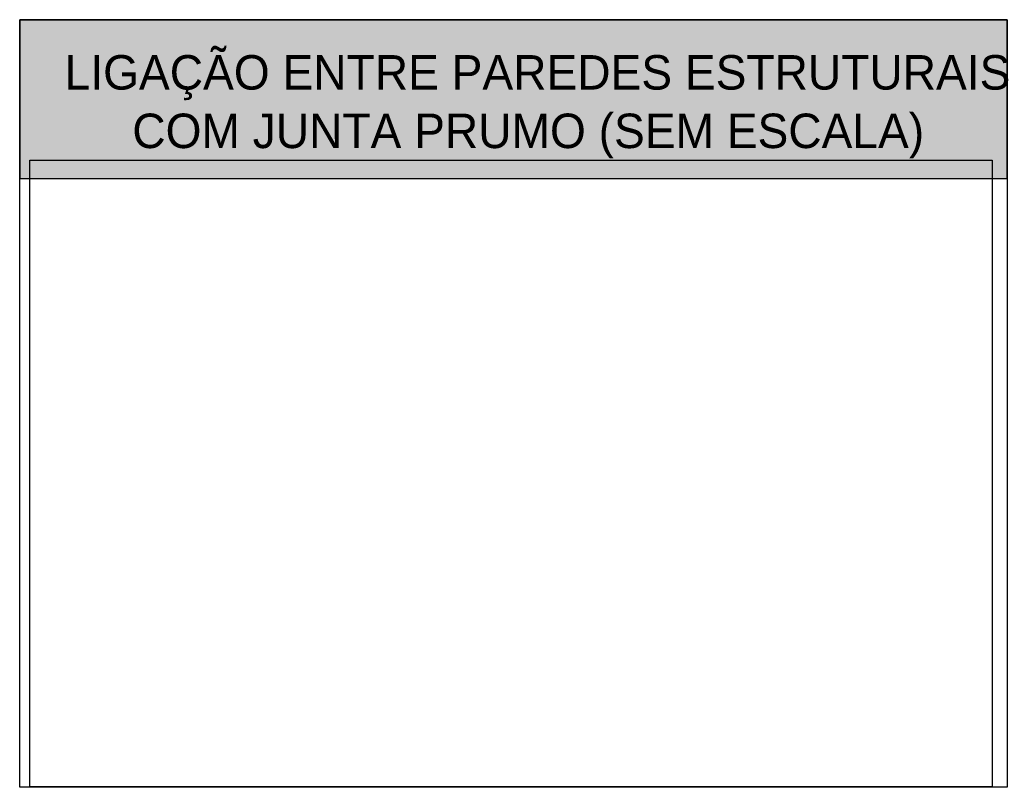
# Model space of a CAD drawing. Header units: centimetres. Extents: x 170 to 14001, y -2277 to 8860.
# Drawn here: x 6068 to 7787, y -409 to 927 of the extents above; entities that cross this region are included whole.
import ezdxf

# ---------------------------------------------------------------- set-up
doc = ezdxf.new("R2010")
doc.units = ezdxf.units.CM
doc.linetypes.add('Tracejada', pattern=[0.635, 0.3175, -0.3175])
doc.layers.add('A-DETL-GENF-3', color=9, linetype='Continuous', lineweight=9, true_color=0xc0c0c0)
for name, color, linetype, lineweight in [('A-DETL-THIN', 7, 'Continuous', 9), ('G-ANNO-REFR', 7, 'Tracejada', 9), ('G-ANNO-TEXT', 7, 'Continuous', 9)]:
    doc.layers.add(name, color=color, linetype=linetype, lineweight=lineweight)
doc.styles.add('Bahnschrift_10', font='', dxfattribs={"height": 60})
doc.styles.get('Bahnschrift_10').set_extended_font_data('Bahnschrift')
picture_1 = doc.add_image_def('image2.pdf', size_in_pixel=(1438, 936))

msp = doc.modelspace()

# ---------------------------------------------------------------- hatches: boundary and pattern name
at = {"layer": 'A-DETL-GENF-3'}
msp.add_hatch(color=256, dxfattribs=at).paths.add_polyline_path([(7785.4, 650.8), (7785.4, 926.9), (6067.8, 926.9), (6067.8, 650.8)])

# ---------------------------------------------------------------- linework, layer by layer
at = {"layer": 'A-DETL-THIN'}
for p, q in [((7785.4, 926.9), (6067.8, 926.9)), ((6067.8, 926.9), (6067.8, 650.8)), ((6067.8, 926.9), (7785.4, 926.9)), ((6067.8, -408.5), (6067.8, 926.9)), ((7785.4, 650.8), (7785.4, 926.9)), ((7785.4, 926.9), (7785.4, -408.5)), ((6067.8, 650.8), (7785.4, 650.8)), ((6067.8, 650.8), (7785.4, 650.8)), ((7785.4, -408.5), (6067.8, -408.5))]:
    msp.add_line(p, q, dxfattribs=at)

# ---------------------------------------------------------------- texts
at = {"layer": 'G-ANNO-TEXT', "char_height": 60, "attachment_point": 1, "style": 'Bahnschrift_10'}
for s, insert, width in [('LIGAÇÃO ENTRE PAREDES ESTRUTURAIS ', (6145.9, 865.4), 1916.033), ('COM JUNTA PRUMO (SEM ESCALA)', (6263.6, 763.6), 1622.616)]:
    msp.add_mtext(s, dxfattribs=dict(at, insert=insert, width=width))

# ---------------------------------------------------------------- pictures from other files: only their frames are drawn
at = {"layer": 'G-ANNO-REFR'}
image = msp.add_image(picture_1, insert=(6085.3, -407.8), size_in_units=(1674.2, 1090.2), dxfattribs=at)
image.dxf.flags = 7

doc.saveas('drawing.dxf')
